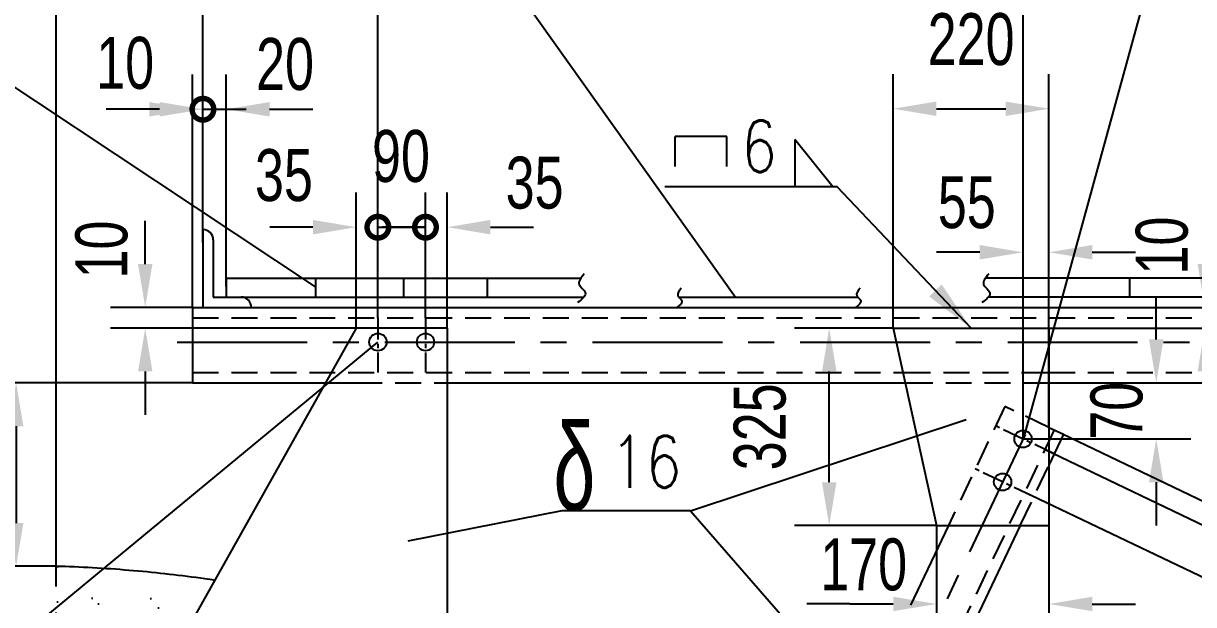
# Model space of a CAD drawing. Extents: x 148 to 221443, y -36682 to 6758.
# Drawn here: x 98401 to 99753, y -19655 to -18984 of the extents above; entities that cross this region are included whole.
import ezdxf
from ezdxf.enums import TextEntityAlignment as Align

# ---------------------------------------------------------------- set-up
doc = ezdxf.new("R2010")
doc.units = 0
doc.header["$LTSCALE"] = 10
doc.header["$MEASUREMENT"] = 0
doc.linetypes.add('CENTERX2', pattern=[4, 2.5, -0.5, 0.5, -0.5])
doc.linetypes.add('HIDDENX2', pattern=[0.75, 0.5, -0.25])
for name, color, linetype in [('2', 4, 'Continuous'), ('CENTER', 1, 'CENTERX2'), ('HIDDEN', 7, 'HIDDENX2'), ('RED', 7, 'Continuous'), ('WHITE', 7, 'Continuous')]:
    doc.layers.add(name, color=color, linetype=linetype)
doc.styles.add('HZ', font='ROMS.SHX', dxfattribs={"width": 0.75, "bigfont": 'GBCBIG.SHX'})
doc.styles.get("Standard").update_dxf_attribs({"font": 'wison_e.shx', "width": 0.75, "bigfont": 'wison_c.shx'})
doc.styles.add('XW', font='ROMANS.shx', dxfattribs={"width": 0.85})
doc.dimstyles.new('DIM1', dxfattribs={"dimscale": 20, "dimtxt": 3, "dimasz": 2.5, "dimexe": 2, "dimexo": 0, "dimgap": 1, "dimtad": 0, "dimdec": 0, "dimzin": 0, "dimdsep": 46, "dimtxsty": 'Standard', "dimcen": 2, "dimclrd": 3, "dimclre": 3, "dimclrt": 3, "dimadec": 0, "dimazin": 0, "dimtfac": 0.666667, "dimtdec": 0, "dimtofl": 0, "dimtmove": 2, "dimatfit": 1, "dimfxl": 2, "dimtvp": 1.333333, "dimtolj": 1, "dimtzin": 0, "dimarcsym": 0})

# ---------------------------------------------------------------- blocks, each defined once
blk = doc.blocks.new('*D1293')
at = {"color": 3, "lineweight": -2}
for p, q in [((99406.1, -19336), (99406.1, -19042.4)), ((99586.1, -19336), (99586.1, -19042.4)), ((99456.1, -19082.4), (99536.1, -19082.4))]:
    blk.add_line(p, q, dxfattribs=at)
at = {"color": 3}
for points in [[(99456.1, -19074.1), (99456.1, -19090.8), (99406.1, -19082.4)], [(99536.1, -19090.8), (99536.1, -19074.1), (99586.1, -19082.4)]]:
    blk.add_solid(points, dxfattribs=at)
at = {"layer": 'Defpoints', "color": 0}
for p in [(99586.1, -19082.4), (99406.1, -19336), (99586.1, -19336)]:
    blk.add_point(p, dxfattribs=at)
at = {"color": 3, "insert": (99496.1, -19002.4), "char_height": 60, "attachment_point": 5}
blk.add_mtext('\\A1;220', dxfattribs=at)
blk = doc.blocks.new('*D1294')
at = {"color": 3, "lineweight": -2}
for p, q in [((99556.1, -19332), (99556.1, -18496.6)), ((100112.8, -19222), (100112.8, -18496.6)), ((99606.1, -18536.6), (100062.8, -18536.6))]:
    blk.add_line(p, q, dxfattribs=at)
at = {"color": 3}
for points in [[(99606.1, -18528.2), (99606.1, -18544.9), (99556.1, -18536.6)], [(100062.8, -18544.9), (100062.8, -18528.2), (100112.8, -18536.6)]]:
    blk.add_solid(points, dxfattribs=at)
at = {"layer": 'Defpoints', "color": 0}
for p in [(100112.8, -18536.6), (100112.8, -19222), (99556.1, -19332)]:
    blk.add_point(p, dxfattribs=at)
at = {"color": 3, "insert": (99834.4, -18456.6), "char_height": 60, "attachment_point": 5}
blk.add_mtext('\\A1;L', dxfattribs=at)
blk = doc.blocks.new('_DotSmall')
at = {"layer": 'WHITE', "color": 0, "const_width": 0.5}
blk.add_lwpolyline([(-0.0625, 0, 1), (0.0625, 0, 1)], format="xyb", close=True, dxfattribs=at)
blk = doc.blocks.new('*D1295')
at = {"color": 3, "lineweight": -2}
for p, q in [((98596.3, -19312), (98596.3, -19043)), ((98608.3, -19237), (98608.3, -19043)), ((98546.3, -19083), (98496.3, -19083)), ((98608.3, -19083), (98658.3, -19083))]:
    blk.add_line(p, q, dxfattribs=at)
at = {"color": 3}
blk.add_solid([(98546.3, -19091.4), (98546.3, -19074.7), (98596.3, -19083)], dxfattribs=at)
at = {"layer": 'Defpoints', "color": 0}
for p in [(98608.3, -19083), (98608.3, -19237), (98596.3, -19312)]:
    blk.add_point(p, dxfattribs=at)
at = {"color": 3, "lineweight": -2, "xscale": 50, "yscale": 50, "zscale": 50, "rotation": 180}
blk.add_blockref('_DotSmall', (98608.3, -19083), dxfattribs=at)
at = {"color": 3, "insert": (98518.4, -19029.8), "char_height": 60, "attachment_point": 5}
blk.add_mtext('\\A1;10', dxfattribs=at)
blk = doc.blocks.new('*D1296')
at = {"color": 3, "lineweight": -2}
for p, q in [((98438.5, -19377.5), (98438.5, -18323.3)), ((98608.3, -19237), (98608.3, -18323.3)), ((98558.3, -18363.3), (98488.5, -18363.3))]:
    blk.add_line(p, q, dxfattribs=at)
at = {"color": 3}
for points in [[(98488.5, -18355), (98488.5, -18371.7), (98438.5, -18363.3)], [(98558.3, -18371.7), (98558.3, -18355), (98608.3, -18363.3)]]:
    blk.add_solid(points, dxfattribs=at)
at = {"layer": 'Defpoints', "color": 0}
for p in [(98438.5, -18363.3), (98608.3, -19237), (98438.5, -19377.5)]:
    blk.add_point(p, dxfattribs=at)
at = {"color": 3, "insert": (98523.4, -18283.3), "char_height": 60, "attachment_point": 5}
blk.add_mtext('\\A1;V', dxfattribs=at)
blk = doc.blocks.new('*D1297')
at = {"color": 3, "lineweight": -2}
for p, q in [((98438.5, -19377.5), (98438.5, -18650.1)), ((98810.5, -19324), (98810.5, -18650.1)), ((98488.5, -18690.1), (98760.5, -18690.1))]:
    blk.add_line(p, q, dxfattribs=at)
at = {"color": 3}
for points in [[(98488.5, -18681.8), (98488.5, -18698.5), (98438.5, -18690.1)], [(98760.5, -18698.5), (98760.5, -18681.8), (98810.5, -18690.1)]]:
    blk.add_solid(points, dxfattribs=at)
at = {"layer": 'Defpoints', "color": 0}
for p in [(98810.5, -18690.1), (98810.5, -19324), (98438.5, -19377.5)]:
    blk.add_point(p, dxfattribs=at)
at = {"color": 3, "insert": (98671.6, -18619.6), "char_height": 60, "attachment_point": 5}
blk.add_mtext('\\A1;X', dxfattribs=at)
blk = doc.blocks.new('*D1298')
at = {"color": 3, "lineweight": -2}
for p, q in [((98438.5, -19377.5), (98438.5, -18496.6)), ((99556.1, -19352), (99556.1, -18496.6)), ((99506.1, -18536.6), (98488.5, -18536.6))]:
    blk.add_line(p, q, dxfattribs=at)
at = {"color": 3}
for points in [[(98488.5, -18528.2), (98488.5, -18544.9), (98438.5, -18536.6)], [(99506.1, -18544.9), (99506.1, -18528.2), (99556.1, -18536.6)]]:
    blk.add_solid(points, dxfattribs=at)
at = {"layer": 'Defpoints', "color": 0}
for p in [(98438.5, -18536.6), (99556.1, -19352), (98438.5, -19377.5)]:
    blk.add_point(p, dxfattribs=at)
at = {"color": 3, "insert": (98997.3, -18456.6), "char_height": 60, "attachment_point": 5}
blk.add_mtext('\\A1;Y', dxfattribs=at)
blk = doc.blocks.new('*D1299')
at = {"color": 3, "lineweight": -2}
for p, q in [((98438.5, -19484.4), (98438.5, -18323.3)), ((100112.8, -19222), (100112.8, -18323.3)), ((98488.5, -18363.3), (100062.8, -18363.3))]:
    blk.add_line(p, q, dxfattribs=at)
at = {"color": 3}
for points in [[(98488.5, -18355), (98488.5, -18371.7), (98438.5, -18363.3)], [(100062.8, -18371.7), (100062.8, -18355), (100112.8, -18363.3)]]:
    blk.add_solid(points, dxfattribs=at)
at = {"layer": 'Defpoints', "color": 0}
for p in [(100112.8, -18363.3), (100112.8, -19222), (98438.5, -19484.4)]:
    blk.add_point(p, dxfattribs=at)
at = {"color": 3, "insert": (99275.6, -18283.3), "char_height": 60, "attachment_point": 5}
blk.add_mtext('\\A1;W', dxfattribs=at)
blk = doc.blocks.new('*D1300')
at = {"color": 3, "lineweight": -2}
for p, q in [((99581, -19475.9), (100027.3, -19689.5)), ((99557.5, -19525), (100003.8, -19738.6)), ((99991.2, -19672.3), (100012.8, -19627.2)), ((99946.1, -19766.4), (99924.5, -19811.5))]:
    blk.add_line(p, q, dxfattribs=at)
at = {"color": 3}
blk.add_solid([(99953.6, -19770), (99938.6, -19762.8), (99967.7, -19721.3)], dxfattribs=at)
at = {"layer": 'Defpoints', "color": 0}
for p in [(99581, -19475.9), (99557.5, -19525), (99967.7, -19721.3)]:
    blk.add_point(p, dxfattribs=at)
at = {"color": 3, "lineweight": -2, "xscale": 50, "yscale": 50, "zscale": 50, "rotation": 244.4151718538514}
blk.add_blockref('_DotSmall', (99991.2, -19672.3), dxfattribs=at)
at = {"color": 3, "insert": (99895.5, -19753.2), "char_height": 60, "attachment_point": 5, "rotation": 64.4152}
blk.add_mtext('\\A1;90', dxfattribs=at)
blk = doc.blocks.new('*D1302')
at = {"color": 3, "lineweight": -2}
for p, q in [((100085.8, -19278), (100607, -19278)), ((100567, -19328), (100567, -20247.3)), ((99160, -20297.3), (100607, -20297.3))]:
    blk.add_line(p, q, dxfattribs=at)
at = {"color": 3}
for points in [[(100575.4, -19328), (100558.7, -19328), (100567, -19278)], [(100558.7, -20247.3), (100575.4, -20247.3), (100567, -20297.3)]]:
    blk.add_solid(points, dxfattribs=at)
at = {"layer": 'Defpoints', "color": 0}
for p in [(100085.8, -19278), (99160, -20297.3), (100567, -20297.3)]:
    blk.add_point(p, dxfattribs=at)
at = {"color": 3, "insert": (100487, -19787.7), "char_height": 60, "attachment_point": 5, "rotation": 90}
blk.add_mtext('\\A1;H', dxfattribs=at)
blk = doc.blocks.new('*D1303')
at = {"color": 3, "lineweight": -2}
for p, q in [((99592.1, -19453.5), (100038.1, -19667)), ((99581, -19475.9), (100027.3, -19689.5)), ((100023.6, -19604.6), (100045.2, -19559.5)), ((99991.2, -19672.3), (99969.6, -19717.4))]:
    blk.add_line(p, q, dxfattribs=at)
at = {"color": 3}
blk.add_solid([(100016.1, -19601), (100031.1, -19608.2), (100002, -19649.7)], dxfattribs=at)
at = {"layer": 'Defpoints', "color": 0}
for p in [(99592.1, -19453.5), (99581, -19475.9), (99991.2, -19672.3)]:
    blk.add_point(p, dxfattribs=at)
at = {"color": 3, "lineweight": -2, "xscale": 50, "yscale": 50, "zscale": 50, "rotation": 64.4151718538585}
blk.add_blockref('_DotSmall', (99991.2, -19672.3), dxfattribs=at)
at = {"color": 3, "insert": (99985.6, -19562.8), "char_height": 60, "attachment_point": 5, "rotation": 64.4152}
blk.add_mtext('\\A1;35', dxfattribs=at)
blk = doc.blocks.new('*D1316')
at = {"color": 3, "lineweight": -2}
for p, q in [((98541.6, -19262), (98541.6, -19212)), ((98596.3, -19312), (98501.6, -19312)), ((98785.5, -19336), (98501.6, -19336)), ((98541.6, -19386), (98541.6, -19436))]:
    blk.add_line(p, q, dxfattribs=at)
at = {"color": 3}
for points in [[(98533.3, -19262), (98549.9, -19262), (98541.6, -19312)], [(98549.9, -19386), (98533.3, -19386), (98541.6, -19336)]]:
    blk.add_solid(points, dxfattribs=at)
at = {"layer": 'Defpoints', "color": 0}
for p in [(98541.6, -19312), (98596.3, -19312), (98785.5, -19336)]:
    blk.add_point(p, dxfattribs=at)
at = {"color": 3, "insert": (98491.3, -19245.1), "char_height": 60, "attachment_point": 5, "rotation": 90}
blk.add_mtext('\\A1;10', dxfattribs=at)
blk = doc.blocks.new('*D1317')
at = {"color": 3, "lineweight": -2}
for p, q in [((98785.5, -19336), (98785.5, -19179.3)), ((98810.5, -19324), (98810.5, -19179.3)), ((98735.5, -19219.3), (98685.5, -19219.3)), ((98810.5, -19219.3), (98860.5, -19219.3))]:
    blk.add_line(p, q, dxfattribs=at)
at = {"color": 3}
blk.add_solid([(98735.5, -19227.6), (98735.5, -19210.9), (98785.5, -19219.3)], dxfattribs=at)
at = {"layer": 'Defpoints', "color": 0}
for p in [(98810.5, -19219.3), (98810.5, -19324), (98785.5, -19336)]:
    blk.add_point(p, dxfattribs=at)
at = {"color": 3, "lineweight": -2, "xscale": 50, "yscale": 50, "zscale": 50, "rotation": 180}
blk.add_blockref('_DotSmall', (98810.5, -19219.3), dxfattribs=at)
at = {"color": 3, "insert": (98701.9, -19159.5), "char_height": 60, "attachment_point": 5}
blk.add_mtext('\\A1;35', dxfattribs=at)
blk = doc.blocks.new('*D1318')
at = {"color": 3, "lineweight": -2}
for p, q in [((98810.5, -19324), (98810.5, -19179.3)), ((98865.5, -19324), (98865.5, -19179.3)), ((98810.5, -19219.3), (98865.5, -19219.3))]:
    blk.add_line(p, q, dxfattribs=at)
at = {"layer": 'Defpoints', "color": 0}
for p in [(98865.5, -19219.3), (98810.5, -19324), (98865.5, -19324)]:
    blk.add_point(p, dxfattribs=at)
at = {"color": 3, "lineweight": -2, "xscale": 50, "yscale": 50, "zscale": 50, "rotation": 180}
blk.add_blockref('_DotSmall', (98810.5, -19219.3), dxfattribs=at)
at = {"color": 3, "lineweight": -2, "xscale": 50, "yscale": 50, "zscale": 50}
blk.add_blockref('_DotSmall', (98865.5, -19219.3), dxfattribs=at)
at = {"color": 3, "insert": (98837.2, -19137.4), "char_height": 60, "attachment_point": 5}
blk.add_mtext('\\A1;90', dxfattribs=at)
blk = doc.blocks.new('*D1319')
at = {"color": 3, "lineweight": -2}
for p, q in [((98865.5, -19324), (98865.5, -19179.3)), ((98890.5, -19336), (98890.5, -19179.3)), ((98865.5, -19219.3), (98815.5, -19219.3)), ((98940.5, -19219.3), (98990.5, -19219.3))]:
    blk.add_line(p, q, dxfattribs=at)
at = {"color": 3}
blk.add_solid([(98940.5, -19210.9), (98940.5, -19227.6), (98890.5, -19219.3)], dxfattribs=at)
at = {"layer": 'Defpoints', "color": 0}
for p in [(98865.5, -19219.3), (98865.5, -19324), (98890.5, -19336)]:
    blk.add_point(p, dxfattribs=at)
at = {"color": 3, "lineweight": -2, "xscale": 50, "yscale": 50, "zscale": 50}
blk.add_blockref('_DotSmall', (98865.5, -19219.3), dxfattribs=at)
at = {"color": 3, "insert": (98991.6, -19168.2), "char_height": 60, "attachment_point": 5}
blk.add_mtext('\\A1;35', dxfattribs=at)
blk = doc.blocks.new('*D1320')
at = {"color": 3, "lineweight": -2}
for p, q in [((99406.1, -19336), (99292.1, -19336)), ((99332.1, -19514), (99332.1, -19386)), ((99456.1, -19564), (99292.1, -19564))]:
    blk.add_line(p, q, dxfattribs=at)
at = {"color": 3}
for points in [[(99340.5, -19386), (99323.8, -19386), (99332.1, -19336)], [(99323.8, -19514), (99340.5, -19514), (99332.1, -19564)]]:
    blk.add_solid(points, dxfattribs=at)
at = {"layer": 'Defpoints', "color": 0}
for p in [(99332.1, -19336), (99406.1, -19336), (99456.1, -19564)]:
    blk.add_point(p, dxfattribs=at)
at = {"color": 3, "insert": (99252.1, -19450), "char_height": 60, "attachment_point": 5, "rotation": 90}
blk.add_mtext('\\A1;325', dxfattribs=at)
blk = doc.blocks.new('*D1321')
at = {"color": 3, "lineweight": -2}
for p, q in [((99710.1, -19349), (99710.1, -19299)), ((99586.1, -19399), (99750.1, -19399)), ((99556.1, -19464), (99750.1, -19464)), ((99710.1, -19514), (99710.1, -19564))]:
    blk.add_line(p, q, dxfattribs=at)
at = {"color": 3}
for points in [[(99701.7, -19349), (99718.4, -19349), (99710.1, -19399)], [(99718.4, -19514), (99701.7, -19514), (99710.1, -19464)]]:
    blk.add_solid(points, dxfattribs=at)
at = {"layer": 'Defpoints', "color": 0}
for p in [(99586.1, -19399), (99710.1, -19399), (99556.1, -19464)]:
    blk.add_point(p, dxfattribs=at)
at = {"color": 3, "insert": (99664.5, -19431.5), "char_height": 60, "attachment_point": 5, "rotation": 90}
blk.add_mtext('\\A1;70', dxfattribs=at)
blk = doc.blocks.new('*D1322')
at = {"color": 3, "lineweight": -2}
for p, q in [((99556.1, -19464), (99556.1, -19208.3)), ((99586.1, -19450.6), (99586.1, -19208.3)), ((99506.1, -19248.3), (99456.1, -19248.3)), ((99636.1, -19248.3), (99686.1, -19248.3))]:
    blk.add_line(p, q, dxfattribs=at)
at = {"color": 3}
for points in [[(99506.1, -19256.6), (99506.1, -19239.9), (99556.1, -19248.3)], [(99636.1, -19239.9), (99636.1, -19256.6), (99586.1, -19248.3)]]:
    blk.add_solid(points, dxfattribs=at)
at = {"layer": 'Defpoints', "color": 0}
for p in [(99586.1, -19248.3), (99586.1, -19450.6), (99556.1, -19464)]:
    blk.add_point(p, dxfattribs=at)
at = {"color": 3, "insert": (99491.1, -19190.8), "char_height": 60, "attachment_point": 5}
blk.add_mtext('\\A1;55', dxfattribs=at)
blk = doc.blocks.new('*D1323')
at = {"color": 3, "lineweight": -2}
for p, q in [((99766.3, -19262), (99766.3, -19212)), ((99624.3, -19312), (99806.3, -19312)), ((99586.1, -19336), (99806.3, -19336)), ((99766.3, -19386), (99766.3, -19436))]:
    blk.add_line(p, q, dxfattribs=at)
at = {"color": 3}
for points in [[(99757.9, -19262), (99774.6, -19262), (99766.3, -19312)], [(99774.6, -19386), (99757.9, -19386), (99766.3, -19336)]]:
    blk.add_solid(points, dxfattribs=at)
at = {"layer": 'Defpoints', "color": 0}
for p in [(99624.3, -19312), (99766.3, -19312), (99586.1, -19336)]:
    blk.add_point(p, dxfattribs=at)
at = {"color": 3, "insert": (99716.8, -19240.5), "char_height": 60, "attachment_point": 5, "rotation": 90}
blk.add_mtext('\\A1;10', dxfattribs=at)
blk = doc.blocks.new('*D1324')
at = {"color": 3, "lineweight": -2}
for p, q in [((99456.1, -19564), (99456.1, -19694.7)), ((99586.1, -19564), (99586.1, -19694.7)), ((99406.1, -19654.7), (99356.1, -19654.7)), ((99636.1, -19654.7), (99686.1, -19654.7))]:
    blk.add_line(p, q, dxfattribs=at)
at = {"color": 3}
for points in [[(99406.1, -19663), (99406.1, -19646.3), (99456.1, -19654.7)], [(99636.1, -19646.3), (99636.1, -19663), (99586.1, -19654.7)]]:
    blk.add_solid(points, dxfattribs=at)
at = {"layer": 'Defpoints', "color": 0}
for p in [(99456.1, -19564), (99586.1, -19564), (99456.1, -19654.7)]:
    blk.add_point(p, dxfattribs=at)
at = {"color": 3, "insert": (99371.9, -19609.3), "char_height": 60, "attachment_point": 5}
blk.add_mtext('\\A1;170', dxfattribs=at)
blk = doc.blocks.new('*D1330')
at = {"color": 3, "lineweight": -2}
for p, q in [((98596.7, -19399.2), (98352.4, -19399.2)), ((98392.4, -19449.2), (98392.4, -19561.1)), ((98438.5, -19611.1), (98352.4, -19611.1))]:
    blk.add_line(p, q, dxfattribs=at)
at = {"color": 3}
for points in [[(98400.8, -19449.2), (98384.1, -19449.2), (98392.4, -19399.2)], [(98384.1, -19561.1), (98400.8, -19561.1), (98392.4, -19611.1)]]:
    blk.add_solid(points, dxfattribs=at)
at = {"layer": 'Defpoints', "color": 0}
for p in [(98596.7, -19399.2), (98392.4, -19611.1), (98438.5, -19611.1)]:
    blk.add_point(p, dxfattribs=at)
at = {"color": 3, "insert": (98327.4, -19457.7), "char_height": 60, "attachment_point": 5, "rotation": 90}
blk.add_mtext('\\A1;35', dxfattribs=at)
blk = doc.blocks.new('*D1331')
at = {"color": 3, "lineweight": -2}
for p, q in [((98608.3, -19130), (98608.3, -19043)), ((98635.3, -19288), (98635.3, -19043)), ((98558.3, -19083), (98508.3, -19083)), ((98685.3, -19083), (98735.3, -19083))]:
    blk.add_line(p, q, dxfattribs=at)
at = {"color": 3}
for points in [[(98558.3, -19091.4), (98558.3, -19074.7), (98608.3, -19083)], [(98685.3, -19074.7), (98685.3, -19091.4), (98635.3, -19083)]]:
    blk.add_solid(points, dxfattribs=at)
at = {"layer": 'Defpoints', "color": 0}
for p in [(98608.3, -19083), (98608.3, -19130), (98635.3, -19288)]:
    blk.add_point(p, dxfattribs=at)
at = {"color": 3, "insert": (98703.2, -19031.1), "char_height": 60, "attachment_point": 5}
blk.add_mtext('\\A1;20', dxfattribs=at)

msp = doc.modelspace()

# ---------------------------------------------------------------- hatches: boundary and pattern name
at = {"linetype": 'Continuous'}
h = msp.add_hatch(dxfattribs=at)
h.set_pattern_fill('AR-SAND', color=3, scale=40, style=0)
h.set_pattern_definition([(37.5, (96627.384, -23571.28), (-2.5197, 77.07295), [0, -60.8, 0, -68, 0, -65]), (7.5, (96627.38, -23571.28), (70.791, 112.8858), [0, -32.8, 0, -54.8, 0, -21]), (327.5, (96578.184, -23571.28), (124.5657, 0.2264), [0, -20, 0, -72, 0, -94]), (317.5, (96578.18, -23571.28), (120.245, 35.107), [0, -10, 0, -47.2, 0, -54])])
edge = h.paths.add_edge_path()
edge.add_ellipse((98392.1953, -19931.5919), major_axis=(-636.566, 0), ratio=0.410188239, start_angle=253.6611762, end_angle=265.8320478, ccw=False)
edge.add_line((98571.2722, -19681.025), (98611.4277, -19625.808))
edge.add_spline(control_points=[(98611.4277, -19625.808), (98611.0967, -19625.7603), (98610.7656, -19625.7128), (98583.4502, -19621.8028), (98555.9214, -19618.6635), (98500.1812, -19613.8664), (98471.9702, -19612.2088), (98441.9072, -19611.2467), (98440.1844, -19611.1944), (98438.4612, -19611.1448)], knot_values=[4.375051353, 4.375051353, 4.375051353, 4.375051353, 4.376633798, 4.376633798, 4.505579755, 4.505579755, 4.634525712, 4.634525712, 4.642362146, 4.642362146, 4.642362146, 4.642362146], degree=3, periodic=0)
edge.add_line((98438.4612, -19611.1448), (98438.4612, -19671.1706))
h.paths.add_polyline_path([(98590.5276, -19683.478), (98622.0158, -19627.3727), (98621.5143, -19627.2967), (98620.7956, -19627.1881), (98620.0766, -19627.0799), (98619.3573, -19626.972), (98618.6378, -19626.8645), (98617.918, -19626.7573), (98617.1979, -19626.6504), (98616.4775, -19626.5439), (98615.7569, -19626.4377), (98615.036, -19626.3319), (98614.3149, -19626.2264), (98613.5935, -19626.1213), (98612.8718, -19626.0165), (98612.1499, -19625.9121), (98611.4277, -19625.808), (98571.2722, -19681.025), (98574.9045, -19681.4666), (98578.5304, -19681.9171), (98582.1497, -19682.3764), (98585.7623, -19682.8446), (98589.368, -19683.3215)])

# ---------------------------------------------------------------- linework, layer by layer
at = {"color": 3}
for p, q in [((99213.9269, -19114.5342), (99153.8958, -19114.5342)), ((99153.8958, -19149.1932), (99153.8958, -19114.5342)), ((99213.9269, -19149.1932), (99213.9269, -19114.5342))]:
    msp.add_line(p, q, dxfattribs=at)
at = {"linetype": 'Continuous'}
for p, q in [((99336.1179, -19172.5106), (99292.3831, -19117.8962)), ((99292.3831, -19117.8962), (99292.3831, -19172.5106)), ((99336.1179, -19172.5106), (99292.3831, -19172.5106))]:
    msp.add_line(p, q, dxfattribs=at)
msp.add_line((99556.1156, -19399.0286), (99702.837, -19399.0286))
at = {"color": 3, "linetype": 'Continuous'}
msp.add_line((99356.1156, -19654.6593), (99306.3077, -19654.6593), dxfattribs=at)
msp.add_open_spline([(98622.0158, -19627.3727), (98618.1669, -19626.7888), (98614.3063, -19626.2197), (98583.4502, -19621.8028), (98555.9214, -19618.6635), (98500.1812, -19613.8664), (98471.9702, -19612.2088), (98441.9072, -19611.2467), (98440.1844, -19611.1944), (98438.4612, -19611.1448)], degree=3, knots=[4.3581318381, 4.3581318381, 4.3581318381, 4.3581318381, 4.3766337975, 4.3766337975, 4.5055797547, 4.5055797547, 4.6345257119, 4.6345257119, 4.642362146, 4.642362146, 4.642362146, 4.642362146], dxfattribs=at)
at = {"layer": '2', "color": 3, "linetype": 'Continuous'}
for p, q in [((98970.1344, -18943.5351), (99223.9602, -19300.0286)), ((99700.1425, -18939.598), (99556.1156, -19464.0286)), ((98738.2137, -19288.0286), (98290.9841, -18991.2086)), ((99341.4296, -19172.5106), (99142.12, -19172.5106)), ((99496.1156, -19336.0286), (99341.4296, -19172.5106)), ((98334.0846, -19745.4635), (98810.5281, -19352.0286)), ((99171.9719, -19546.9988), (99490.3071, -19441.4925)), ((99171.9719, -19546.9988), (99366.4125, -19770.2058))]:
    msp.add_line(p, q, dxfattribs=at)
msp.add_lwpolyline([(99171.9719, -19546.9988), (99023.1012, -19546.9988), (98845.0926, -19581.9676)], dxfattribs=at)
for points in [[(99049.0331, -19273.2968), (99043.1031, -19285.546), (99050.219, -19294.6341), (99041.1265, -19306.4881)], [(99516.5355, -19273.2968), (99510.6055, -19285.546), (99517.7214, -19294.6341), (99508.6289, -19306.4881)], [(99161.1793, -19289.901), (99157.226, -19298.0671), (99161.9699, -19304.1259), (99155.9082, -19312.0286)], [(99367.9112, -19289.901), (99363.9579, -19298.0671), (99368.7018, -19304.1259), (99362.6401, -19312.0286)]]:
    msp.add_spline(points, degree=3, dxfattribs=at)
msp.add_solid([(99462.1472, -19285.5692), (99447.6181, -19299.3136), (99496.1156, -19336.0286)], dxfattribs=at)
at = {"layer": 'CENTER'}
for p, q in [((98810.5281, -19324.0286), (98810.5281, -19387.0286)), ((98865.5281, -19324.0286), (98865.5281, -19387.0286)), ((99592.2408, -19481.2032), (99524.506, -19449.0008)), ((99568.6257, -19530.8754), (99500.8909, -19498.673))]:
    msp.add_line(p, q, dxfattribs=at)
at = {"layer": 'CENTER', "ltscale": 6}
for p, q in [((98578.5963, -19352.0286), (100132.7514, -19352.0286)), ((99558.5445, -19458.9195), (99412.5878, -19765.9264)), ((98438.4612, -19484.4247), (98438.4612, -20971.171))]:
    msp.add_line(p, q, dxfattribs=at)
at = {"layer": 'HIDDEN', "ltscale": 6}
for p, q in [((98596.305, -19324.0286), (100132.7514, -19324.0286)), ((98596.305, -19387.0286), (99419.2952, -19387.0286)), ((99419.2952, -19387.0286), (99586.1953, -19387.0286)), ((99586.1953, -19387.0286), (100132.7514, -19387.0286)), ((98785.5281, -19399.0286), (98890.5281, -19399.0286)), ((99421.7406, -19399.0286), (99586.1156, -19399.0286)), ((99535.2401, -19426.4225), (99469.8197, -19564.0286)), ((99586.1156, -19450.6097), (99535.2401, -19426.4225)), ((99592.1374, -19453.4725), (99437.8754, -19777.9486)), ((99552.8641, -19564.0286), (99586.1156, -19494.0871))]:
    msp.add_line(p, q, dxfattribs=at)
at = {"layer": 'RED'}
for p, q in [((98608.305, -19222.0286), (98608.305, -19312.0286)), ((98608.305, -19237.0286), (98608.305, -19312.0286)), ((98620.305, -19234.0286), (98620.305, -19300.0286)), ((98620.305, -19249.0286), (98620.305, -19300.0286)), ((98635.305, -19278.0286), (98635.305, -19300.0286)), ((98635.305, -19278.0286), (99044.8808, -19278.0286)), ((98738.2137, -19278.0286), (98738.2137, -19300.0286)), ((98840.0929, -19278.0286), (98840.0929, -19300.0286)), ((98936.6492, -19278.0286), (98936.6492, -19300.0286)), ((100085.7514, -19278.0286), (99512.3832, -19278.0286)), ((99679.1576, -19278.0286), (99679.1576, -19300.0286)), ((98596.305, -19312.0286), (100132.7514, -19312.0286)), ((98596.305, -19312.0286), (98596.305, -19399.0286)), ((98620.305, -19300.0286), (99048.5285, -19300.0286)), ((99158.556, -19300.0286), (99365.2879, -19300.0286)), ((100100.7514, -19300.0286), (99516.0309, -19300.0286)), ((98785.5281, -19336.0286), (98590.5281, -19683.477)), ((98890.5281, -19336.0286), (98785.5281, -19336.0286)), ((98890.5281, -19336.0286), (98890.5281, -19769.1238)), ((99406.1156, -19336.0286), (99456.1156, -19564.0286)), ((99406.1156, -19336.0286), (99586.1156, -19336.0286)), ((99586.1156, -19336.0286), (99586.1156, -19564.0286)), ((98596.305, -19399.0286), (98785.5281, -19399.0286)), ((98890.5281, -19399.0286), (99421.7406, -19399.0286)), ((99586.1156, -19399.0286), (100132.7514, -19399.0286)), ((99586.1156, -19450.6097), (99602.975, -19458.6249)), ((99602.975, -19458.6249), (99586.1156, -19494.0871)), ((99469.8197, -19564.0286), (99426.0615, -19656.0698)), ((99456.1156, -19564.0286), (99586.1156, -19564.0286)), ((99552.8641, -19564.0286), (99493.7964, -19688.2722))]:
    msp.add_line(p, q, dxfattribs=at)
for centre in [(98810.5281, -19352.0286), (98865.5281, -19352.0286), (99556.1156, -19464.0286), (99532.5005, -19513.7008)]:
    msp.add_circle(centre, 10, dxfattribs=at)
for centre in [(98608.305, -19234.0286), (98652.305, -19312.0286)]:
    msp.add_arc(centre, 12, 0, 90, dxfattribs=at)

# ---------------------------------------------------------------- texts
at = {"color": 3, "linetype": 'Continuous', "style": 'XW', "width": 0.8}
msp.add_text('6', height=60, dxfattribs=at).set_placement((99271.6732, -19125.8489), align=Align.MIDDLE_RIGHT)
at = {"layer": '2', "color": 3, "linetype": 'Continuous'}
for s, height, style, width, p in [('δ', 100, 'HZ', 0.65, (99013.4434, -19546.3941)), ('16', 60, 'XW', 0.8, (99079.0022, -19520.3062))]:
    msp.add_text(s, height=height, dxfattribs=dict(at, style=style, width=width)).set_placement(p)

# ---------------------------------------------------------------- dimensions: what is measured, and where the dimension line sits
for base, p1, p2, text, picture, middle in [((98438.4612, -18363.3487), (98608.305, -19237.0286), (98438.4612, -19377.5338), 'V', '*D1296', (98523.3831, -18283.3487)), ((100112.7514, -18363.3487), (98438.4612, -19484.4247), (100112.7514, -19222.0286), 'W', '*D1299', (99275.6063, -18283.3487)), ((98438.4612, -18536.5773), (99556.1156, -19352.0286), (98438.4612, -19377.5338), 'Y', '*D1298', (98997.2884, -18456.5773)), ((100112.7514, -18536.5773), (99556.1156, -19332.0286), (100112.7514, -19222.0286), 'L', '*D1294', (99834.4335, -18456.5773)), ((99586.1156, -19082.4256), (99406.1156, -19336.0286), (99586.1156, -19336.0286), '220', '*D1293', (99496.1156, -19002.4256))]:
    dim = msp.add_linear_dim(base=base, p1=p1, p2=p2, text=text, dimstyle='DIM1', override={"dimtxt": 3})
    dim.commit()
    dim.dimension.update_dxf_attribs({"geometry": picture, "text_midpoint": middle})
for base, p1, p2, text, override, picture, middle in [((98810.5281, -18690.1208), (98438.4612, -19377.5338), (98810.5281, -19324.0286), 'X', {"dimtxt": 3}, '*D1297', (98671.5893, -18619.5774)), ((98608.305, -19083.0433), (98596.305, -19312.0286), (98608.305, -19237.0286), '10', {"dimtxt": 3, "dimblk2": 'DotSmall', "dimsah": 1}, '*D1295', (98518.362, -19029.7928)), ((98608.305, -19083.0433), (98635.305, -19288.0286), (98608.305, -19130.0359), '20', {"dimtxt": 3, "dimsah": 1}, '*D1331', (98703.1909, -19031.1216)), ((98865.5281, -19219.2818), (98810.5281, -19324.0286), (98865.5281, -19324.0286), '90', {"dimtxt": 3, "dimblk1": 'DotSmall', "dimblk2": 'DotSmall', "dimsah": 1}, '*D1318', (98837.1818, -19137.4068)), ((98810.5281, -19219.2818), (98785.5281, -19336.0286), (98810.5281, -19324.0286), '35', {"dimtxt": 3, "dimblk2": 'DotSmall', "dimsah": 1}, '*D1317', (98701.882, -19159.462)), ((98865.5281, -19219.2818), (98890.5281, -19336.0286), (98865.5281, -19324.0286), '35', {"dimtxt": 3, "dimblk2": 'DotSmall', "dimsah": 1}, '*D1319', (98991.6443, -19168.168)), ((99586.1156, -19248.2585), (99556.1156, -19464.0286), (99586.1156, -19450.6097), '55', {"dimtxt": 3}, '*D1322', (99491.0578, -19190.7781)), ((99456.1156, -19654.6593), (99586.1156, -19564.0286), (99456.1156, -19564.0286), '170', {"dimtxt": 3}, '*D1324', (99371.8774, -19609.3402))]:
    dim = msp.add_linear_dim(base=base, p1=p1, p2=p2, text=text, dimstyle='DIM1', override=override)
    dim.commit()
    dim.dimension.update_dxf_attribs({"geometry": picture, "text_midpoint": middle, "dimtype": 160})
for base, p1, p2, angle, text, override, picture, middle in [((98541.5933, -19312.0286), (98785.5281, -19336.0286), (98596.305, -19312.0286), 90, '10', {"dimtxt": 3}, '*D1316', (98491.3311, -19245.1007)), ((99766.2665, -19312.0286), (99586.1156, -19336.0286), (99624.2754, -19312.0286), 90, '10', {"dimtxt": 3}, '*D1323', (99716.7709, -19240.5441)), ((99710.0591, -19399.0286), (99556.1156, -19464.0286), (99586.1156, -19399.0286), 90, '70', {"dimtxt": 3}, '*D1321', (99664.489, -19431.5286)), ((98392.4267, -19611.1448), (98596.6959, -19399.1933), (98438.4612, -19611.1448), 90, '35', {"dimtxt": 3, "dimexo": 0}, '*D1330', (98327.4267, -19457.6776)), ((99991.2087, -19672.2646), (99592.1374, -19453.4725), (99581.0194, -19475.8683), 244.4151719, '35', {"dimtxt": 3, "dimblk2": 'DotSmall', "dimsah": 1}, '*D1303', (99985.5512, -19562.8341)), ((99967.7075, -19721.3488), (99581.0194, -19475.8683), (99557.5167, -19524.9519), 244.4151719, '90', {"dimtxt": 3, "dimblk1": 'DotSmall', "dimsah": 1}, '*D1300', (99895.4791, -19753.2389))]:
    dim = msp.add_linear_dim(base=base, p1=p1, p2=p2, angle=angle, text=text, dimstyle='DIM1', override=override)
    dim.commit()
    dim.dimension.update_dxf_attribs({"geometry": picture, "text_midpoint": middle, "dimtype": 160})
for base, p1, p2, text, picture, middle in [((100567.039, -20297.2948), (100085.7514, -19278.0286), (99159.9653, -20297.2948), 'H', '*D1302', (100487.039, -19787.6617)), ((99332.1438, -19336.0286), (99456.1156, -19564.0286), (99406.1156, -19336.0286), '325', '*D1320', (99252.1438, -19450.0286))]:
    dim = msp.add_linear_dim(base=base, p1=p1, p2=p2, angle=90, text=text, dimstyle='DIM1', override={"dimtxt": 3})
    dim.commit()
    dim.dimension.update_dxf_attribs({"geometry": picture, "text_midpoint": middle})

doc.saveas('drawing.dxf')
